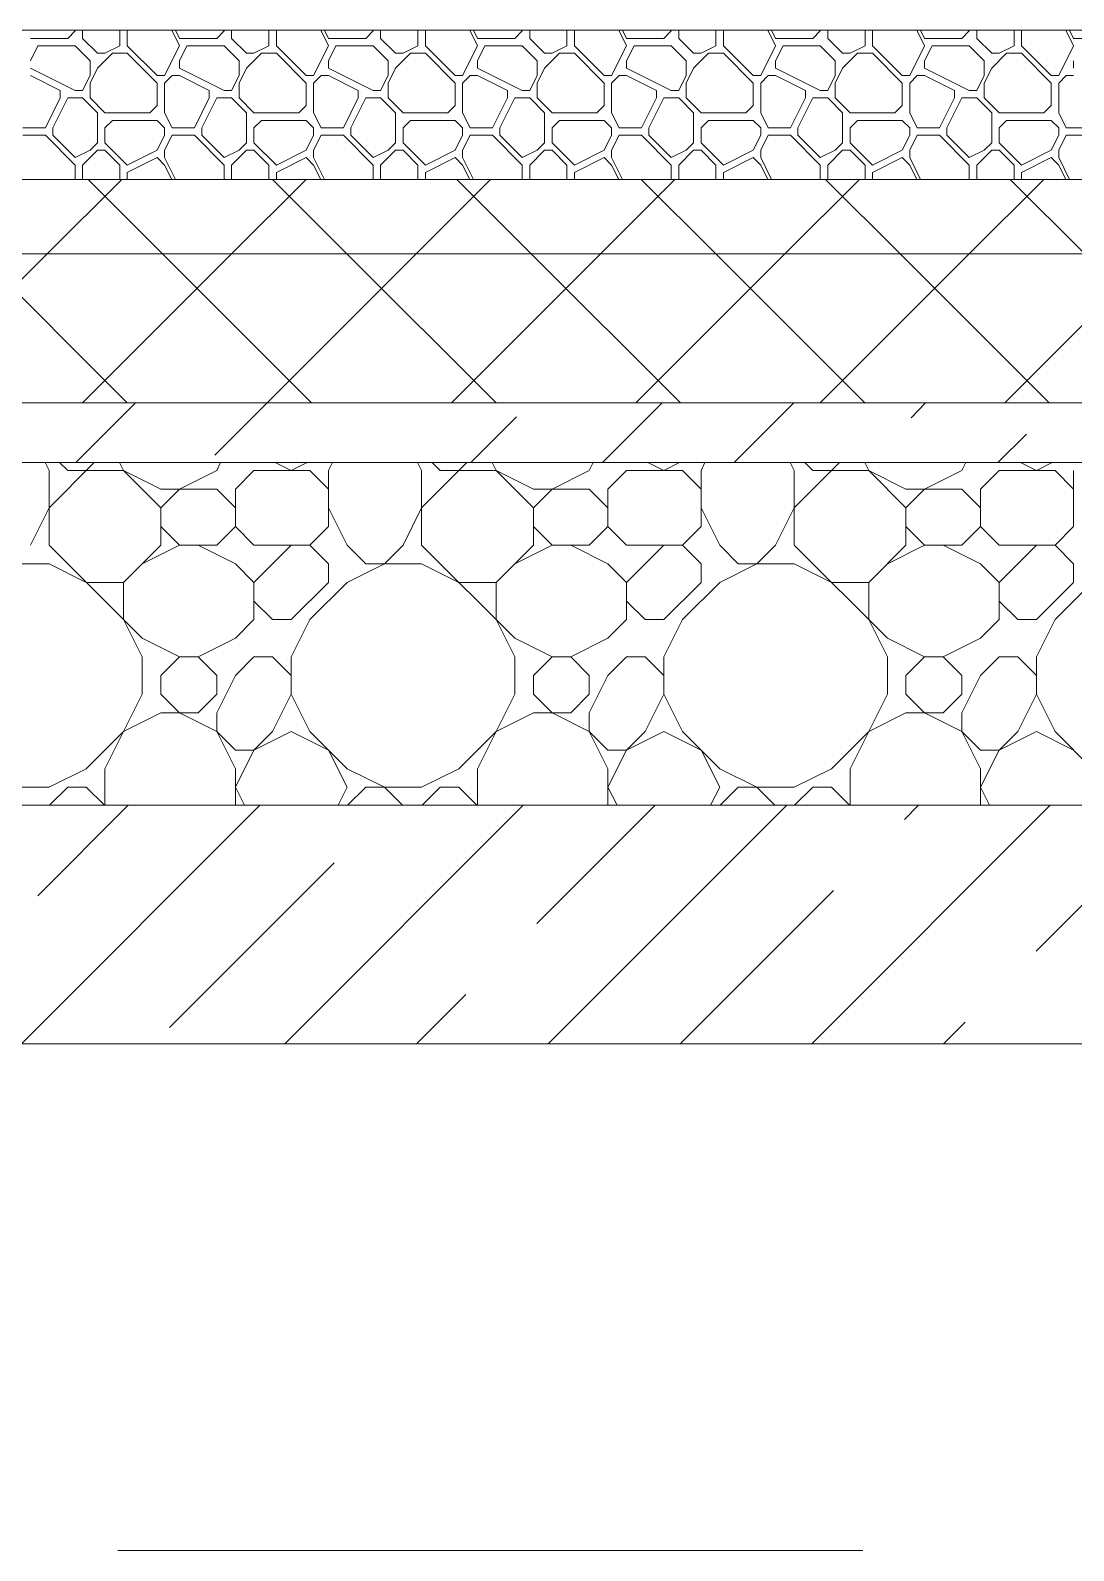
# Model space of a CAD drawing. Header units: millimetres. Extents: x 53645 to 137188, y 78097 to 135533.
# Drawn here: x 97360 to 98060, y 109260 to 110280 of the extents above; entities that cross this region are included whole.
import ezdxf

# ---------------------------------------------------------------- set-up
doc = ezdxf.new("R2010")
doc.units = ezdxf.units.MM
doc.linetypes.add('GOST2.303 4', pattern=[7, 5, -2, 0])
doc.layers.add('hatch', color=7, linetype='Continuous', lineweight=5)
doc.layers.add('Wall2', color=5, linetype='Continuous', lineweight=5)

msp = doc.modelspace()

# ---------------------------------------------------------------- linework, layer by layer
at = {"layer": 'hatch', "color": 251, "ltscale": 100}
for points in [[(97360.2, 110274.6), (97385.2, 110274.6)], [(97385.2, 110274.6), (97390.2, 110279.6)], [(97390.2, 110279.6), (97390.2, 110280)], [(97395.2, 110274.6), (97395.2, 110280)], [(97405.2, 110264.6), (97395.2, 110274.6)], [(97420.2, 110269.6), (97420.2, 110280)], [(97425.2, 110269.6), (97425.2, 110280)], [(97460.2, 110269.6), (97455, 110280)], [(97460.2, 110274.6), (97457.5, 110280)], [(97460.2, 110274.6), (97485.2, 110274.6)], [(97485.2, 110274.6), (97490.2, 110279.6)], [(97490.2, 110279.6), (97490.2, 110280)], [(97495.2, 110274.6), (97495.2, 110280)], [(97505.2, 110264.6), (97495.2, 110274.6)], [(97520.2, 110269.6), (97520.2, 110280)], [(97525.2, 110269.6), (97525.2, 110280)], [(97560.2, 110269.6), (97555, 110280)], [(97560.2, 110274.6), (97557.5, 110280)], [(97560.2, 110274.6), (97585.2, 110274.6)], [(97585.2, 110274.6), (97590.2, 110279.6)], [(97590.2, 110279.6), (97590.2, 110280)], [(97595.2, 110274.6), (97595.2, 110280)], [(97605.2, 110264.6), (97595.2, 110274.6)], [(97620.2, 110269.6), (97620.2, 110280)], [(97625.2, 110269.6), (97625.2, 110280)], [(97660.2, 110269.6), (97655, 110280)], [(97660.2, 110274.6), (97657.5, 110280)], [(97660.2, 110274.6), (97685.2, 110274.6)], [(97685.2, 110274.6), (97690.2, 110279.6)], [(97690.2, 110279.6), (97690.2, 110280)], [(97695.2, 110274.6), (97695.2, 110280)], [(97705.2, 110264.6), (97695.2, 110274.6)], [(97720.2, 110269.6), (97720.2, 110280)], [(97725.2, 110269.6), (97725.2, 110280)], [(97760.2, 110269.6), (97755, 110280)], [(97760.2, 110274.6), (97757.5, 110280)], [(97760.2, 110274.6), (97785.2, 110274.6)], [(97785.2, 110274.6), (97790.2, 110279.6)], [(97790.2, 110279.6), (97790.2, 110280)], [(97795.2, 110274.6), (97795.2, 110280)], [(97805.2, 110264.6), (97795.2, 110274.6)], [(97820.2, 110269.6), (97820.2, 110280)], [(97825.2, 110269.6), (97825.2, 110280)], [(97860.2, 110269.6), (97855, 110280)], [(97860.2, 110274.6), (97857.5, 110280)], [(97860.2, 110274.6), (97885.2, 110274.6)], [(97885.2, 110274.6), (97890.2, 110279.6)], [(97890.2, 110279.6), (97890.2, 110280)], [(97895.2, 110274.6), (97895.2, 110280)], [(97905.2, 110264.6), (97895.2, 110274.6)], [(97920.2, 110269.6), (97920.2, 110280)], [(97925.2, 110269.6), (97925.2, 110280)], [(97960.2, 110269.6), (97955, 110280)], [(97960.2, 110274.6), (97957.5, 110280)], [(97960.2, 110274.6), (97985.2, 110274.6)], [(97985.2, 110274.6), (97990.2, 110279.6)], [(97990.2, 110279.6), (97990.2, 110280)], [(97995.2, 110274.6), (97995.2, 110280)], [(98005.2, 110264.6), (97995.2, 110274.6)], [(98020.2, 110269.6), (98020.2, 110280)], [(98025.2, 110269.6), (98025.2, 110280)], [(98060.2, 110269.6), (98055, 110280)], [(98060.2, 110274.6), (98057.5, 110280)], [(98060.2, 110274.6), (98085.2, 110274.6)], [(97360.2, 110259.6), (97365.2, 110269.6)], [(97365.2, 110269.6), (97390.2, 110269.6)], [(97400.2, 110259.6), (97390.2, 110269.6)], [(97405.2, 110264.6), (97410.2, 110264.6)], [(97405.2, 110254.6), (97415.2, 110264.6)], [(97410.2, 110264.6), (97420.2, 110269.6)], [(97415.2, 110264.6), (97425.2, 110264.6)], [(97445.2, 110249.6), (97425.2, 110269.6)], [(97445.2, 110244.6), (97425.2, 110264.6)], [(97450.2, 110249.6), (97460.2, 110269.6)], [(97460.2, 110259.6), (97465.2, 110269.6)], [(97465.2, 110269.6), (97490.2, 110269.6)], [(97500.2, 110259.6), (97490.2, 110269.6)], [(97505.2, 110264.6), (97510.2, 110264.6)], [(97505.2, 110254.6), (97515.2, 110264.6)], [(97510.2, 110264.6), (97520.2, 110269.6)], [(97515.2, 110264.6), (97525.2, 110264.6)], [(97545.2, 110249.6), (97525.2, 110269.6)], [(97545.2, 110244.6), (97525.2, 110264.6)], [(97550.2, 110249.6), (97560.2, 110269.6)], [(97560.2, 110259.6), (97565.2, 110269.6)], [(97565.2, 110269.6), (97590.2, 110269.6)], [(97600.2, 110259.6), (97590.2, 110269.6)], [(97605.2, 110264.6), (97610.2, 110264.6)], [(97605.2, 110254.6), (97615.2, 110264.6)], [(97610.2, 110264.6), (97620.2, 110269.6)], [(97615.2, 110264.6), (97625.2, 110264.6)], [(97645.2, 110249.6), (97625.2, 110269.6)], [(97645.2, 110244.6), (97625.2, 110264.6)], [(97650.2, 110249.6), (97660.2, 110269.6)], [(97660.2, 110259.6), (97665.2, 110269.6)], [(97665.2, 110269.6), (97690.2, 110269.6)], [(97700.2, 110259.6), (97690.2, 110269.6)], [(97705.2, 110264.6), (97710.2, 110264.6)], [(97705.2, 110254.6), (97715.2, 110264.6)], [(97710.2, 110264.6), (97720.2, 110269.6)], [(97715.2, 110264.6), (97725.2, 110264.6)], [(97745.2, 110249.6), (97725.2, 110269.6)], [(97745.2, 110244.6), (97725.2, 110264.6)], [(97750.2, 110249.6), (97760.2, 110269.6)], [(97760.2, 110259.6), (97765.2, 110269.6)], [(97765.2, 110269.6), (97790.2, 110269.6)], [(97800.2, 110259.6), (97790.2, 110269.6)], [(97805.2, 110264.6), (97810.2, 110264.6)], [(97805.2, 110254.6), (97815.2, 110264.6)], [(97810.2, 110264.6), (97820.2, 110269.6)], [(97815.2, 110264.6), (97825.2, 110264.6)], [(97845.2, 110249.6), (97825.2, 110269.6)], [(97845.2, 110244.6), (97825.2, 110264.6)], [(97850.2, 110249.6), (97860.2, 110269.6)], [(97860.2, 110259.6), (97865.2, 110269.6)], [(97865.2, 110269.6), (97890.2, 110269.6)], [(97900.2, 110259.6), (97890.2, 110269.6)], [(97905.2, 110264.6), (97910.2, 110264.6)], [(97905.2, 110254.6), (97915.2, 110264.6)], [(97910.2, 110264.6), (97920.2, 110269.6)], [(97915.2, 110264.6), (97925.2, 110264.6)], [(97945.2, 110249.6), (97925.2, 110269.6)], [(97945.2, 110244.6), (97925.2, 110264.6)], [(97950.2, 110249.6), (97960.2, 110269.6)], [(97960.2, 110259.6), (97965.2, 110269.6)], [(97965.2, 110269.6), (97990.2, 110269.6)], [(98000.2, 110259.6), (97990.2, 110269.6)], [(98005.2, 110264.6), (98010.2, 110264.6)], [(98005.2, 110254.6), (98015.2, 110264.6)], [(98010.2, 110264.6), (98020.2, 110269.6)], [(98015.2, 110264.6), (98025.2, 110264.6)], [(98045.2, 110249.6), (98025.2, 110269.6)], [(98045.2, 110244.6), (98025.2, 110264.6)], [(98050.2, 110249.6), (98060.2, 110269.6)], [(97390.2, 110239.6), (97360.2, 110254.6)], [(97400.2, 110249.6), (97400.2, 110259.6)], [(97400.2, 110244.6), (97405.2, 110254.6)], [(97460.2, 110254.6), (97460.2, 110259.6)], [(97490.2, 110239.6), (97460.2, 110254.6)], [(97500.2, 110249.6), (97500.2, 110259.6)], [(97500.2, 110244.6), (97505.2, 110254.6)], [(97560.2, 110254.6), (97560.2, 110259.6)], [(97590.2, 110239.6), (97560.2, 110254.6)], [(97600.2, 110249.6), (97600.2, 110259.6)], [(97600.2, 110244.6), (97605.2, 110254.6)], [(97660.2, 110254.6), (97660.2, 110259.6)], [(97690.2, 110239.6), (97660.2, 110254.6)], [(97700.2, 110249.6), (97700.2, 110259.6)], [(97700.2, 110244.6), (97705.2, 110254.6)], [(97760.2, 110254.6), (97760.2, 110259.6)], [(97790.2, 110239.6), (97760.2, 110254.6)], [(97800.2, 110249.6), (97800.2, 110259.6)], [(97800.2, 110244.6), (97805.2, 110254.6)], [(97860.2, 110254.6), (97860.2, 110259.6)], [(97890.2, 110239.6), (97860.2, 110254.6)], [(97900.2, 110249.6), (97900.2, 110259.6)], [(97900.2, 110244.6), (97905.2, 110254.6)], [(97960.2, 110254.6), (97960.2, 110259.6)], [(97990.2, 110239.6), (97960.2, 110254.6)], [(98000.2, 110249.6), (98000.2, 110259.6)], [(98000.2, 110244.6), (98005.2, 110254.6)], [(98060.2, 110254.6), (98060.2, 110259.6)], [(97380.2, 110239.6), (97360.2, 110249.6)], [(97395.2, 110239.6), (97400.2, 110249.6)], [(97395.2, 110239.6), (97400.2, 110249.6)], [(97400.2, 110234.6), (97400.2, 110244.6)], [(97445.2, 110249.6), (97450.2, 110249.6)], [(97445.2, 110229.6), (97445.2, 110244.6)], [(97450.2, 110244.6), (97455.2, 110249.6)], [(97450.2, 110224.6), (97450.2, 110244.6)], [(97455.2, 110249.6), (97460.2, 110249.6)], [(97480.2, 110239.6), (97460.2, 110249.6)], [(97495.2, 110239.6), (97500.2, 110249.6)], [(97495.2, 110239.6), (97500.2, 110249.6)], [(97500.2, 110234.6), (97500.2, 110244.6)], [(97545.2, 110249.6), (97550.2, 110249.6)], [(97545.2, 110229.6), (97545.2, 110244.6)], [(97550.2, 110244.6), (97555.2, 110249.6)], [(97550.2, 110224.6), (97550.2, 110244.6)], [(97555.2, 110249.6), (97560.2, 110249.6)], [(97580.2, 110239.6), (97560.2, 110249.6)], [(97595.2, 110239.6), (97600.2, 110249.6)], [(97595.2, 110239.6), (97600.2, 110249.6)], [(97600.2, 110234.6), (97600.2, 110244.6)], [(97645.2, 110249.6), (97650.2, 110249.6)], [(97645.2, 110229.6), (97645.2, 110244.6)], [(97650.2, 110244.6), (97655.2, 110249.6)], [(97650.2, 110224.6), (97650.2, 110244.6)], [(97655.2, 110249.6), (97660.2, 110249.6)], [(97680.2, 110239.6), (97660.2, 110249.6)], [(97695.2, 110239.6), (97700.2, 110249.6)], [(97695.2, 110239.6), (97700.2, 110249.6)], [(97700.2, 110234.6), (97700.2, 110244.6)], [(97745.2, 110249.6), (97750.2, 110249.6)], [(97745.2, 110229.6), (97745.2, 110244.6)], [(97750.2, 110244.6), (97755.2, 110249.6)], [(97750.2, 110224.6), (97750.2, 110244.6)], [(97755.2, 110249.6), (97760.2, 110249.6)], [(97780.2, 110239.6), (97760.2, 110249.6)], [(97795.2, 110239.6), (97800.2, 110249.6)], [(97795.2, 110239.6), (97800.2, 110249.6)], [(97800.2, 110234.6), (97800.2, 110244.6)], [(97845.2, 110249.6), (97850.2, 110249.6)], [(97845.2, 110229.6), (97845.2, 110244.6)], [(97850.2, 110244.6), (97855.2, 110249.6)], [(97850.2, 110224.6), (97850.2, 110244.6)], [(97855.2, 110249.6), (97860.2, 110249.6)], [(97880.2, 110239.6), (97860.2, 110249.6)], [(97895.2, 110239.6), (97900.2, 110249.6)], [(97895.2, 110239.6), (97900.2, 110249.6)], [(97900.2, 110234.6), (97900.2, 110244.6)], [(97945.2, 110249.6), (97950.2, 110249.6)], [(97945.2, 110229.6), (97945.2, 110244.6)], [(97950.2, 110244.6), (97955.2, 110249.6)], [(97950.2, 110224.6), (97950.2, 110244.6)], [(97955.2, 110249.6), (97960.2, 110249.6)], [(97980.2, 110239.6), (97960.2, 110249.6)], [(97995.2, 110239.6), (98000.2, 110249.6)], [(97995.2, 110239.6), (98000.2, 110249.6)], [(98000.2, 110234.6), (98000.2, 110244.6)], [(98045.2, 110249.6), (98050.2, 110249.6)], [(98045.2, 110229.6), (98045.2, 110244.6)], [(98050.2, 110244.6), (98055.2, 110249.6)], [(98050.2, 110224.6), (98050.2, 110244.6)], [(98055.2, 110249.6), (98060.2, 110249.6)], [(97370.2, 110214.6), (97380.2, 110234.6)], [(97375.2, 110214.6), (97385.2, 110234.6)], [(97380.2, 110234.6), (97380.2, 110239.6)], [(97385.2, 110234.6), (97395.2, 110234.6)], [(97390.2, 110239.6), (97395.2, 110239.6)], [(97405.2, 110224.6), (97395.2, 110234.6)], [(97410.2, 110224.6), (97400.2, 110234.6)], [(97470.2, 110214.6), (97480.2, 110234.6)], [(97475.2, 110214.6), (97485.2, 110234.6)], [(97480.2, 110234.6), (97480.2, 110239.6)], [(97485.2, 110234.6), (97495.2, 110234.6)], [(97490.2, 110239.6), (97495.2, 110239.6)], [(97505.2, 110224.6), (97495.2, 110234.6)], [(97510.2, 110224.6), (97500.2, 110234.6)], [(97570.2, 110214.6), (97580.2, 110234.6)], [(97575.2, 110214.6), (97585.2, 110234.6)], [(97580.2, 110234.6), (97580.2, 110239.6)], [(97585.2, 110234.6), (97595.2, 110234.6)], [(97590.2, 110239.6), (97595.2, 110239.6)], [(97605.2, 110224.6), (97595.2, 110234.6)], [(97610.2, 110224.6), (97600.2, 110234.6)], [(97670.2, 110214.6), (97680.2, 110234.6)], [(97675.2, 110214.6), (97685.2, 110234.6)], [(97680.2, 110234.6), (97680.2, 110239.6)], [(97685.2, 110234.6), (97695.2, 110234.6)], [(97690.2, 110239.6), (97695.2, 110239.6)], [(97705.2, 110224.6), (97695.2, 110234.6)], [(97710.2, 110224.6), (97700.2, 110234.6)], [(97770.2, 110214.6), (97780.2, 110234.6)], [(97775.2, 110214.6), (97785.2, 110234.6)], [(97780.2, 110234.6), (97780.2, 110239.6)], [(97785.2, 110234.6), (97795.2, 110234.6)], [(97790.2, 110239.6), (97795.2, 110239.6)], [(97805.2, 110224.6), (97795.2, 110234.6)], [(97810.2, 110224.6), (97800.2, 110234.6)], [(97870.2, 110214.6), (97880.2, 110234.6)], [(97875.2, 110214.6), (97885.2, 110234.6)], [(97880.2, 110234.6), (97880.2, 110239.6)], [(97885.2, 110234.6), (97895.2, 110234.6)], [(97890.2, 110239.6), (97895.2, 110239.6)], [(97905.2, 110224.6), (97895.2, 110234.6)], [(97910.2, 110224.6), (97900.2, 110234.6)], [(97970.2, 110214.6), (97980.2, 110234.6)], [(97975.2, 110214.6), (97985.2, 110234.6)], [(97980.2, 110234.6), (97980.2, 110239.6)], [(97985.2, 110234.6), (97995.2, 110234.6)], [(97990.2, 110239.6), (97995.2, 110239.6)], [(98005.2, 110224.6), (97995.2, 110234.6)], [(98010.2, 110224.6), (98000.2, 110234.6)], [(97405.2, 110204.6), (97405.2, 110224.6)], [(97410.2, 110224.6), (97440.2, 110224.6)], [(97440.2, 110224.6), (97445.2, 110229.6)], [(97455.2, 110214.6), (97450.2, 110224.6)], [(97505.2, 110204.6), (97505.2, 110224.6)], [(97510.2, 110224.6), (97540.2, 110224.6)], [(97540.2, 110224.6), (97545.2, 110229.6)], [(97555.2, 110214.6), (97550.2, 110224.6)], [(97605.2, 110204.6), (97605.2, 110224.6)], [(97610.2, 110224.6), (97640.2, 110224.6)], [(97640.2, 110224.6), (97645.2, 110229.6)], [(97655.2, 110214.6), (97650.2, 110224.6)], [(97705.2, 110204.6), (97705.2, 110224.6)], [(97710.2, 110224.6), (97740.2, 110224.6)], [(97740.2, 110224.6), (97745.2, 110229.6)], [(97755.2, 110214.6), (97750.2, 110224.6)], [(97805.2, 110204.6), (97805.2, 110224.6)], [(97810.2, 110224.6), (97840.2, 110224.6)], [(97840.2, 110224.6), (97845.2, 110229.6)], [(97855.2, 110214.6), (97850.2, 110224.6)], [(97905.2, 110204.6), (97905.2, 110224.6)], [(97910.2, 110224.6), (97940.2, 110224.6)], [(97940.2, 110224.6), (97945.2, 110229.6)], [(97955.2, 110214.6), (97950.2, 110224.6)], [(98005.2, 110204.6), (98005.2, 110224.6)], [(98010.2, 110224.6), (98040.2, 110224.6)], [(98040.2, 110224.6), (98045.2, 110229.6)], [(98055.2, 110214.6), (98050.2, 110224.6)], [(97355.2, 110214.6), (97370.2, 110214.6)], [(97375.2, 110209.6), (97375.2, 110214.6)], [(97410.2, 110214.6), (97415.2, 110219.6)], [(97410.2, 110204.6), (97410.2, 110214.6)], [(97415.2, 110219.6), (97445.2, 110219.6)], [(97450.2, 110214.6), (97445.2, 110219.6)], [(97450.2, 110209.6), (97450.2, 110214.6)], [(97455.2, 110214.6), (97470.2, 110214.6)], [(97475.2, 110209.6), (97475.2, 110214.6)], [(97510.2, 110214.6), (97515.2, 110219.6)], [(97510.2, 110204.6), (97510.2, 110214.6)], [(97515.2, 110219.6), (97545.2, 110219.6)], [(97550.2, 110214.6), (97545.2, 110219.6)], [(97550.2, 110209.6), (97550.2, 110214.6)], [(97555.2, 110214.6), (97570.2, 110214.6)], [(97575.2, 110209.6), (97575.2, 110214.6)], [(97610.2, 110214.6), (97615.2, 110219.6)], [(97610.2, 110204.6), (97610.2, 110214.6)], [(97615.2, 110219.6), (97645.2, 110219.6)], [(97650.2, 110214.6), (97645.2, 110219.6)], [(97650.2, 110209.6), (97650.2, 110214.6)], [(97655.2, 110214.6), (97670.2, 110214.6)], [(97675.2, 110209.6), (97675.2, 110214.6)], [(97710.2, 110214.6), (97715.2, 110219.6)], [(97710.2, 110204.6), (97710.2, 110214.6)], [(97715.2, 110219.6), (97745.2, 110219.6)], [(97750.2, 110214.6), (97745.2, 110219.6)], [(97750.2, 110209.6), (97750.2, 110214.6)], [(97755.2, 110214.6), (97770.2, 110214.6)], [(97775.2, 110209.6), (97775.2, 110214.6)], [(97810.2, 110214.6), (97815.2, 110219.6)], [(97810.2, 110204.6), (97810.2, 110214.6)], [(97815.2, 110219.6), (97845.2, 110219.6)], [(97850.2, 110214.6), (97845.2, 110219.6)], [(97850.2, 110209.6), (97850.2, 110214.6)], [(97855.2, 110214.6), (97870.2, 110214.6)], [(97875.2, 110209.6), (97875.2, 110214.6)], [(97910.2, 110214.6), (97915.2, 110219.6)], [(97910.2, 110204.6), (97910.2, 110214.6)], [(97915.2, 110219.6), (97945.2, 110219.6)], [(97950.2, 110214.6), (97945.2, 110219.6)], [(97950.2, 110209.6), (97950.2, 110214.6)], [(97955.2, 110214.6), (97970.2, 110214.6)], [(97975.2, 110209.6), (97975.2, 110214.6)], [(98010.2, 110214.6), (98015.2, 110219.6)], [(98010.2, 110204.6), (98010.2, 110214.6)], [(98015.2, 110219.6), (98045.2, 110219.6)], [(98050.2, 110214.6), (98045.2, 110219.6)], [(98050.2, 110209.6), (98050.2, 110214.6)], [(98055.2, 110214.6), (98070.2, 110214.6)], [(97355.2, 110209.6), (97370.2, 110209.6)], [(97390.2, 110189.6), (97370.2, 110209.6)], [(97390.2, 110194.6), (97375.2, 110209.6)], [(97400.2, 110199.6), (97405.2, 110204.6)], [(97425.2, 110189.6), (97410.2, 110204.6)], [(97445.2, 110199.6), (97450.2, 110209.6)], [(97450.2, 110199.6), (97455.2, 110209.6)], [(97455.2, 110209.6), (97470.2, 110209.6)], [(97490.2, 110189.6), (97470.2, 110209.6)], [(97490.2, 110194.6), (97475.2, 110209.6)], [(97500.2, 110199.6), (97505.2, 110204.6)], [(97525.2, 110189.6), (97510.2, 110204.6)], [(97545.2, 110199.6), (97550.2, 110209.6)], [(97550.2, 110199.6), (97555.2, 110209.6)], [(97555.2, 110209.6), (97570.2, 110209.6)], [(97590.2, 110189.6), (97570.2, 110209.6)], [(97590.2, 110194.6), (97575.2, 110209.6)], [(97600.2, 110199.6), (97605.2, 110204.6)], [(97625.2, 110189.6), (97610.2, 110204.6)], [(97645.2, 110199.6), (97650.2, 110209.6)], [(97650.2, 110199.6), (97655.2, 110209.6)], [(97655.2, 110209.6), (97670.2, 110209.6)], [(97690.2, 110189.6), (97670.2, 110209.6)], [(97690.2, 110194.6), (97675.2, 110209.6)], [(97700.2, 110199.6), (97705.2, 110204.6)], [(97725.2, 110189.6), (97710.2, 110204.6)], [(97745.2, 110199.6), (97750.2, 110209.6)], [(97750.2, 110199.6), (97755.2, 110209.6)], [(97755.2, 110209.6), (97770.2, 110209.6)], [(97790.2, 110189.6), (97770.2, 110209.6)], [(97790.2, 110194.6), (97775.2, 110209.6)], [(97800.2, 110199.6), (97805.2, 110204.6)], [(97825.2, 110189.6), (97810.2, 110204.6)], [(97845.2, 110199.6), (97850.2, 110209.6)], [(97850.2, 110199.6), (97855.2, 110209.6)], [(97855.2, 110209.6), (97870.2, 110209.6)], [(97890.2, 110189.6), (97870.2, 110209.6)], [(97890.2, 110194.6), (97875.2, 110209.6)], [(97900.2, 110199.6), (97905.2, 110204.6)], [(97925.2, 110189.6), (97910.2, 110204.6)], [(97945.2, 110199.6), (97950.2, 110209.6)], [(97950.2, 110199.6), (97955.2, 110209.6)], [(97955.2, 110209.6), (97970.2, 110209.6)], [(97990.2, 110189.6), (97970.2, 110209.6)], [(97990.2, 110194.6), (97975.2, 110209.6)], [(98000.2, 110199.6), (98005.2, 110204.6)], [(98025.2, 110189.6), (98010.2, 110204.6)], [(98045.2, 110199.6), (98050.2, 110209.6)], [(98050.2, 110199.6), (98055.2, 110209.6)], [(98055.2, 110209.6), (98070.2, 110209.6)], [(97390.2, 110194.6), (97400.2, 110199.6)], [(97395.2, 110189.6), (97405.2, 110199.6)], [(97405.2, 110199.6), (97410.2, 110199.6)], [(97420.2, 110189.6), (97410.2, 110199.6)], [(97425.2, 110189.6), (97445.2, 110199.6)], [(97425.2, 110184.6), (97445.2, 110194.6)], [(97450.2, 110189.6), (97445.2, 110194.6)], [(97450.2, 110194.6), (97450.2, 110199.6)], [(97457.5, 110180), (97450.2, 110194.6)], [(97490.2, 110194.6), (97500.2, 110199.6)], [(97495.2, 110189.6), (97505.2, 110199.6)], [(97505.2, 110199.6), (97510.2, 110199.6)], [(97520.2, 110189.6), (97510.2, 110199.6)], [(97525.2, 110189.6), (97545.2, 110199.6)], [(97525.2, 110184.6), (97545.2, 110194.6)], [(97550.2, 110189.6), (97545.2, 110194.6)], [(97550.2, 110194.6), (97550.2, 110199.6)], [(97557.5, 110180), (97550.2, 110194.6)], [(97590.2, 110194.6), (97600.2, 110199.6)], [(97595.2, 110189.6), (97605.2, 110199.6)], [(97605.2, 110199.6), (97610.2, 110199.6)], [(97620.2, 110189.6), (97610.2, 110199.6)], [(97625.2, 110189.6), (97645.2, 110199.6)], [(97625.2, 110184.6), (97645.2, 110194.6)], [(97650.2, 110189.6), (97645.2, 110194.6)], [(97650.2, 110194.6), (97650.2, 110199.6)], [(97657.5, 110180), (97650.2, 110194.6)], [(97690.2, 110194.6), (97700.2, 110199.6)], [(97695.2, 110189.6), (97705.2, 110199.6)], [(97705.2, 110199.6), (97710.2, 110199.6)], [(97720.2, 110189.6), (97710.2, 110199.6)], [(97725.2, 110189.6), (97745.2, 110199.6)], [(97725.2, 110184.6), (97745.2, 110194.6)], [(97750.2, 110189.6), (97745.2, 110194.6)], [(97750.2, 110194.6), (97750.2, 110199.6)], [(97757.5, 110180), (97750.2, 110194.6)], [(97790.2, 110194.6), (97800.2, 110199.6)], [(97795.2, 110189.6), (97805.2, 110199.6)], [(97805.2, 110199.6), (97810.2, 110199.6)], [(97820.2, 110189.6), (97810.2, 110199.6)], [(97825.2, 110189.6), (97845.2, 110199.6)], [(97825.2, 110184.6), (97845.2, 110194.6)], [(97850.2, 110189.6), (97845.2, 110194.6)], [(97850.2, 110194.6), (97850.2, 110199.6)], [(97857.5, 110180), (97850.2, 110194.6)], [(97890.2, 110194.6), (97900.2, 110199.6)], [(97895.2, 110189.6), (97905.2, 110199.6)], [(97905.2, 110199.6), (97910.2, 110199.6)], [(97920.2, 110189.6), (97910.2, 110199.6)], [(97925.2, 110189.6), (97945.2, 110199.6)], [(97925.2, 110184.6), (97945.2, 110194.6)], [(97950.2, 110189.6), (97945.2, 110194.6)], [(97950.2, 110194.6), (97950.2, 110199.6)], [(97957.5, 110180), (97950.2, 110194.6)], [(97990.2, 110194.6), (98000.2, 110199.6)], [(97995.2, 110189.6), (98005.2, 110199.6)], [(98005.2, 110199.6), (98010.2, 110199.6)], [(98020.2, 110189.6), (98010.2, 110199.6)], [(98025.2, 110189.6), (98045.2, 110199.6)], [(98025.2, 110184.6), (98045.2, 110194.6)], [(98050.2, 110189.6), (98045.2, 110194.6)], [(98050.2, 110194.6), (98050.2, 110199.6)], [(98057.5, 110180), (98050.2, 110194.6)], [(97390.2, 110180), (97390.2, 110189.6)], [(97395.2, 110180), (97395.2, 110189.6)], [(97420.2, 110180), (97420.2, 110189.6)], [(97425.2, 110180), (97425.2, 110184.6)], [(97455, 110180), (97450.2, 110189.6)], [(97490.2, 110180), (97490.2, 110189.6)], [(97495.2, 110180), (97495.2, 110189.6)], [(97520.2, 110180), (97520.2, 110189.6)], [(97525.2, 110180), (97525.2, 110184.6)], [(97555, 110180), (97550.2, 110189.6)], [(97590.2, 110180), (97590.2, 110189.6)], [(97595.2, 110180), (97595.2, 110189.6)], [(97620.2, 110180), (97620.2, 110189.6)], [(97625.2, 110180), (97625.2, 110184.6)], [(97655, 110180), (97650.2, 110189.6)], [(97690.2, 110180), (97690.2, 110189.6)], [(97695.2, 110180), (97695.2, 110189.6)], [(97720.2, 110180), (97720.2, 110189.6)], [(97725.2, 110180), (97725.2, 110184.6)], [(97755, 110180), (97750.2, 110189.6)], [(97790.2, 110180), (97790.2, 110189.6)], [(97795.2, 110180), (97795.2, 110189.6)], [(97820.2, 110180), (97820.2, 110189.6)], [(97825.2, 110180), (97825.2, 110184.6)], [(97855, 110180), (97850.2, 110189.6)], [(97890.2, 110180), (97890.2, 110189.6)], [(97895.2, 110180), (97895.2, 110189.6)], [(97920.2, 110180), (97920.2, 110189.6)], [(97925.2, 110180), (97925.2, 110184.6)], [(97955, 110180), (97950.2, 110189.6)], [(97990.2, 110180), (97990.2, 110189.6)], [(97995.2, 110180), (97995.2, 110189.6)], [(98020.2, 110180), (98020.2, 110189.6)], [(98025.2, 110180), (98025.2, 110184.6)], [(98055, 110180), (98050.2, 110189.6)], [(100108.8, 110180), (91278.8, 110180)], [(91278.8, 110180), (100108.8, 110180)], [(100108.8, 110130), (91278.8, 110130)], [(91278.8, 110130), (100108.8, 110130)], [(100108.8, 110030), (91278.8, 110030)], [(91278.8, 110030), (100108.8, 110030)], [(100108.8, 109990), (91278.8, 109990)], [(91278.8, 109990), (100108.8, 109990)], [(91368.8, 109760), (100018.8, 109760)], [(100108.8, 109760), (96418.8, 109760)]]:
    msp.add_lwpolyline(points, dxfattribs=at)
at = {"layer": 'hatch', "color": 251, "lineweight": 5, "ltscale": 100}
for points in [[(97371.5, 110130), (97421.5, 110180)], [(97448.9, 110130), (97398.9, 110180)], [(97495.2, 110130), (97545.2, 110180)], [(97572.6, 110130), (97522.6, 110180)], [(97619, 110130), (97669, 110180)], [(97696.3, 110130), (97646.3, 110180)], [(97742.7, 110130), (97792.7, 110180)], [(97820.1, 110130), (97770.1, 110180)], [(97866.5, 110130), (97916.5, 110180)], [(97943.8, 110130), (97893.8, 110180)], [(97990.2, 110130), (98040.2, 110180)], [(98067.6, 110130), (98017.6, 110180)]]:
    msp.add_lwpolyline(points, dxfattribs=at)
at = {"layer": 'hatch', "color": 251, "lineweight": 9, "ltscale": 100}
for points in [[(97271.5, 110030), (97371.5, 110130)], [(97425.1, 110030), (97325.1, 110130)], [(97395.2, 110030), (97495.2, 110130)], [(97548.9, 110030), (97448.9, 110130)], [(97519, 110030), (97619, 110130)], [(97672.6, 110030), (97572.6, 110130)], [(97642.7, 110030), (97742.7, 110130)], [(97796.3, 110030), (97696.3, 110130)], [(97766.5, 110030), (97866.5, 110130)], [(97920.1, 110030), (97820.1, 110130)], [(97890.2, 110030), (97990.2, 110130)], [(98043.8, 110030), (97943.8, 110130)], [(98014, 110030), (98114, 110130)], [(97390.6, 109990), (97430.6, 110030)], [(97484, 109995), (97519, 110030)], [(97744.1, 109990), (97784.1, 110030)], [(97832.5, 109990), (97872.5, 110030)], [(97951.1, 110020.1), (97960.9, 110030)], [(97655.8, 109990), (97686.4, 110020.6)], [(98009.3, 109990), (98028.5, 110009.1)], [(97372.7, 109984.6), (97370, 109990)], [(97372.7, 109959.6), (97403, 109990)], [(97385.2, 109984.6), (97379.8, 109990)], [(97422.7, 109984.6), (97420, 109990)], [(97485.2, 109984.6), (97487.8, 109990)], [(97535.2, 109984.6), (97524.5, 109990)], [(97535.2, 109984.6), (97545.8, 109990)], [(97560.2, 109984.6), (97562.8, 109990)], [(97622.7, 109984.6), (97620, 109990)], [(97622.7, 109959.6), (97653, 109990)], [(97635.2, 109984.6), (97629.8, 109990)], [(97672.7, 109984.6), (97670, 109990)], [(97735.2, 109984.6), (97737.8, 109990)], [(97785.2, 109984.6), (97774.5, 109990)], [(97785.2, 109984.6), (97795.8, 109990)], [(97810.2, 109984.6), (97812.8, 109990)], [(97872.7, 109984.6), (97870, 109990)], [(97872.7, 109959.6), (97903, 109990)], [(97885.2, 109984.6), (97879.8, 109990)], [(97922.7, 109984.6), (97920, 109990)], [(97985.2, 109984.6), (97987.8, 109990)], [(98035.2, 109984.6), (98024.5, 109990)], [(98035.2, 109984.6), (98045.8, 109990)], [(97372.7, 109934.6), (97372.7, 109984.6)], [(97385.2, 109984.6), (97422.7, 109984.6)], [(97447.7, 109959.6), (97422.7, 109984.6)], [(97447.7, 109972.1), (97422.7, 109984.6)], [(97460.2, 109972.1), (97485.2, 109984.6)], [(97497.7, 109972.1), (97510.2, 109984.6)], [(97510.2, 109984.6), (97547.7, 109984.6)], [(97560.2, 109972.1), (97547.7, 109984.6)], [(97560.2, 109947.1), (97560.2, 109984.6)], [(97622.7, 109934.6), (97622.7, 109984.6)], [(97635.2, 109984.6), (97672.7, 109984.6)], [(97697.7, 109959.6), (97672.7, 109984.6)], [(97697.7, 109972.1), (97672.7, 109984.6)], [(97710.2, 109972.1), (97735.2, 109984.6)], [(97747.7, 109972.1), (97760.2, 109984.6)], [(97760.2, 109984.6), (97797.7, 109984.6)], [(97810.2, 109972.1), (97797.7, 109984.6)], [(97810.2, 109947.1), (97810.2, 109984.6)], [(97872.7, 109934.6), (97872.7, 109984.6)], [(97885.2, 109984.6), (97922.7, 109984.6)], [(97947.7, 109959.6), (97922.7, 109984.6)], [(97947.7, 109972.1), (97922.7, 109984.6)], [(97960.2, 109972.1), (97985.2, 109984.6)], [(97997.7, 109972.1), (98010.2, 109984.6)], [(98010.2, 109984.6), (98047.7, 109984.6)], [(98060.2, 109972.1), (98047.7, 109984.6)], [(98060.2, 109947.1), (98060.2, 109984.6)], [(97447.7, 109972.1), (97485.2, 109972.1)], [(97447.7, 109959.6), (97460.2, 109972.1)], [(97497.7, 109959.6), (97485.2, 109972.1)], [(97497.7, 109947.1), (97497.7, 109972.1)], [(97697.7, 109972.1), (97735.2, 109972.1)], [(97697.7, 109959.6), (97710.2, 109972.1)], [(97747.7, 109959.6), (97735.2, 109972.1)], [(97747.7, 109947.1), (97747.7, 109972.1)], [(97947.7, 109972.1), (97985.2, 109972.1)], [(97947.7, 109959.6), (97960.2, 109972.1)], [(97997.7, 109959.6), (97985.2, 109972.1)], [(97997.7, 109947.1), (97997.7, 109972.1)], [(97360.2, 109934.6), (97372.7, 109959.6)], [(97447.7, 109934.6), (97447.7, 109959.6)], [(97572.7, 109934.6), (97560.2, 109959.6)], [(97610.2, 109934.6), (97622.7, 109959.6)], [(97697.7, 109934.6), (97697.7, 109959.6)], [(97822.7, 109934.6), (97810.2, 109959.6)], [(97860.2, 109934.6), (97872.7, 109959.6)], [(97947.7, 109934.6), (97947.7, 109959.6)], [(97460.2, 109934.6), (97447.7, 109947.1)], [(97485.2, 109934.6), (97497.7, 109947.1)], [(97510.2, 109934.6), (97497.7, 109947.1)], [(97547.7, 109934.6), (97560.2, 109947.1)], [(97710.2, 109934.6), (97697.7, 109947.1)], [(97735.2, 109934.6), (97747.7, 109947.1)], [(97760.2, 109934.6), (97747.7, 109947.1)], [(97797.7, 109934.6), (97810.2, 109947.1)], [(97960.2, 109934.6), (97947.7, 109947.1)], [(97985.2, 109934.6), (97997.7, 109947.1)], [(98010.2, 109934.6), (97997.7, 109947.1)], [(98047.7, 109934.6), (98060.2, 109947.1)], [(97435.2, 109872.1), (97372.7, 109934.6)], [(97422.7, 109909.6), (97447.7, 109934.6)], [(97435.2, 109922.1), (97460.2, 109934.6)], [(97460.2, 109934.6), (97485.2, 109934.6)], [(97497.7, 109922.1), (97472.7, 109934.6)], [(97510.2, 109934.6), (97547.7, 109934.6)], [(97510.2, 109909.6), (97535.2, 109934.6)], [(97560.2, 109922.1), (97547.7, 109934.6)], [(97585.2, 109922.1), (97572.7, 109934.6)], [(97597.7, 109922.1), (97610.2, 109934.6)], [(97685.2, 109872.1), (97622.7, 109934.6)], [(97672.7, 109909.6), (97697.7, 109934.6)], [(97685.2, 109922.1), (97710.2, 109934.6)], [(97710.2, 109934.6), (97735.2, 109934.6)], [(97747.7, 109922.1), (97722.7, 109934.6)], [(97760.2, 109934.6), (97797.7, 109934.6)], [(97760.2, 109909.6), (97785.2, 109934.6)], [(97810.2, 109922.1), (97797.7, 109934.6)], [(97835.2, 109922.1), (97822.7, 109934.6)], [(97847.7, 109922.1), (97860.2, 109934.6)], [(97935.2, 109872.1), (97872.7, 109934.6)], [(97922.7, 109909.6), (97947.7, 109934.6)], [(97935.2, 109922.1), (97960.2, 109934.6)], [(97960.2, 109934.6), (97985.2, 109934.6)], [(97997.7, 109922.1), (97972.7, 109934.6)], [(98010.2, 109934.6), (98047.7, 109934.6)], [(98010.2, 109909.6), (98035.2, 109934.6)], [(98060.2, 109922.1), (98047.7, 109934.6)], [(97335.2, 109922.1), (97372.7, 109922.1)], [(97397.7, 109909.6), (97372.7, 109922.1)], [(97510.2, 109909.6), (97497.7, 109922.1)], [(97560.2, 109909.6), (97560.2, 109922.1)], [(97572.7, 109909.6), (97597.7, 109922.1)], [(97585.2, 109922.1), (97622.7, 109922.1)], [(97647.7, 109909.6), (97622.7, 109922.1)], [(97760.2, 109909.6), (97747.7, 109922.1)], [(97810.2, 109909.6), (97810.2, 109922.1)], [(97822.7, 109909.6), (97847.7, 109922.1)], [(97835.2, 109922.1), (97872.7, 109922.1)], [(97897.7, 109909.6), (97872.7, 109922.1)], [(98010.2, 109909.6), (97997.7, 109922.1)], [(98060.2, 109909.6), (98060.2, 109922.1)], [(97397.7, 109909.6), (97422.7, 109909.6)], [(97422.7, 109884.6), (97422.7, 109909.6)], [(97510.2, 109884.6), (97510.2, 109909.6)], [(97535.2, 109884.6), (97560.2, 109909.6)], [(97547.7, 109884.6), (97572.7, 109909.6)], [(97647.7, 109909.6), (97672.7, 109909.6)], [(97672.7, 109884.6), (97672.7, 109909.6)], [(97760.2, 109884.6), (97760.2, 109909.6)], [(97785.2, 109884.6), (97810.2, 109909.6)], [(97797.7, 109884.6), (97822.7, 109909.6)], [(97897.7, 109909.6), (97922.7, 109909.6)], [(97922.7, 109884.6), (97922.7, 109909.6)], [(98010.2, 109884.6), (98010.2, 109909.6)], [(98035.2, 109884.6), (98060.2, 109909.6)], [(98047.7, 109884.6), (98072.7, 109909.6)], [(97522.7, 109884.6), (97510.2, 109897.1)], [(97772.7, 109884.6), (97760.2, 109897.1)], [(98022.7, 109884.6), (98010.2, 109897.1)], [(97435.2, 109859.6), (97422.7, 109884.6)], [(97497.7, 109872.1), (97510.2, 109884.6)], [(97522.7, 109884.6), (97535.2, 109884.6)], [(97547.7, 109884.6), (97535.2, 109859.6)], [(97685.2, 109859.6), (97672.7, 109884.6)], [(97747.7, 109872.1), (97760.2, 109884.6)], [(97772.7, 109884.6), (97785.2, 109884.6)], [(97797.7, 109884.6), (97785.2, 109859.6)], [(97935.2, 109859.6), (97922.7, 109884.6)], [(97997.7, 109872.1), (98010.2, 109884.6)], [(98022.7, 109884.6), (98035.2, 109884.6)], [(98047.7, 109884.6), (98035.2, 109859.6)], [(97460.2, 109859.6), (97435.2, 109872.1)], [(97472.7, 109859.6), (97497.7, 109872.1)], [(97710.2, 109859.6), (97685.2, 109872.1)], [(97722.7, 109859.6), (97747.7, 109872.1)], [(97960.2, 109859.6), (97935.2, 109872.1)], [(97972.7, 109859.6), (97997.7, 109872.1)], [(97435.2, 109834.6), (97435.2, 109859.6)], [(97447.7, 109847.1), (97460.2, 109859.6)], [(97460.2, 109859.6), (97472.7, 109859.6)], [(97485.2, 109847.1), (97472.7, 109859.6)], [(97497.7, 109847.1), (97510.2, 109859.6)], [(97510.2, 109859.6), (97522.7, 109859.6)], [(97535.2, 109847.1), (97522.7, 109859.6)], [(97535.2, 109834.6), (97535.2, 109859.6)], [(97685.2, 109834.6), (97685.2, 109859.6)], [(97697.7, 109847.1), (97710.2, 109859.6)], [(97710.2, 109859.6), (97722.7, 109859.6)], [(97735.2, 109847.1), (97722.7, 109859.6)], [(97747.7, 109847.1), (97760.2, 109859.6)], [(97760.2, 109859.6), (97772.7, 109859.6)], [(97785.2, 109847.1), (97772.7, 109859.6)], [(97785.2, 109834.6), (97785.2, 109859.6)], [(97935.2, 109834.6), (97935.2, 109859.6)], [(97947.7, 109847.1), (97960.2, 109859.6)], [(97960.2, 109859.6), (97972.7, 109859.6)], [(97985.2, 109847.1), (97972.7, 109859.6)], [(97997.7, 109847.1), (98010.2, 109859.6)], [(98010.2, 109859.6), (98022.7, 109859.6)], [(98035.2, 109847.1), (98022.7, 109859.6)], [(98035.2, 109834.6), (98035.2, 109859.6)], [(97447.7, 109834.6), (97447.7, 109847.1)], [(97485.2, 109834.6), (97485.2, 109847.1)], [(97485.2, 109822.1), (97497.7, 109847.1)], [(97697.7, 109834.6), (97697.7, 109847.1)], [(97735.2, 109834.6), (97735.2, 109847.1)], [(97735.2, 109822.1), (97747.7, 109847.1)], [(97947.7, 109834.6), (97947.7, 109847.1)], [(97985.2, 109834.6), (97985.2, 109847.1)], [(97985.2, 109822.1), (97997.7, 109847.1)], [(97410.2, 109784.6), (97435.2, 109834.6)], [(97460.2, 109822.1), (97447.7, 109834.6)], [(97472.7, 109822.1), (97485.2, 109834.6)], [(97522.7, 109809.6), (97535.2, 109834.6)], [(97547.7, 109809.6), (97535.2, 109834.6)], [(97660.2, 109784.6), (97685.2, 109834.6)], [(97710.2, 109822.1), (97697.7, 109834.6)], [(97722.7, 109822.1), (97735.2, 109834.6)], [(97772.7, 109809.6), (97785.2, 109834.6)], [(97797.7, 109809.6), (97785.2, 109834.6)], [(97910.2, 109784.6), (97935.2, 109834.6)], [(97960.2, 109822.1), (97947.7, 109834.6)], [(97972.7, 109822.1), (97985.2, 109834.6)], [(98022.7, 109809.6), (98035.2, 109834.6)], [(98047.7, 109809.6), (98035.2, 109834.6)], [(97422.7, 109809.6), (97447.7, 109822.1)], [(97447.7, 109822.1), (97472.7, 109822.1)], [(97485.2, 109809.6), (97460.2, 109822.1)], [(97485.2, 109809.6), (97485.2, 109822.1)], [(97672.7, 109809.6), (97697.7, 109822.1)], [(97697.7, 109822.1), (97722.7, 109822.1)], [(97735.2, 109809.6), (97710.2, 109822.1)], [(97735.2, 109809.6), (97735.2, 109822.1)], [(97922.7, 109809.6), (97947.7, 109822.1)], [(97947.7, 109822.1), (97972.7, 109822.1)], [(97985.2, 109809.6), (97960.2, 109822.1)], [(97985.2, 109809.6), (97985.2, 109822.1)], [(97397.7, 109784.6), (97422.7, 109809.6)], [(97497.7, 109797.1), (97485.2, 109809.6)], [(97497.7, 109784.6), (97485.2, 109809.6)], [(97510.2, 109797.1), (97522.7, 109809.6)], [(97510.2, 109797.1), (97535.2, 109809.6)], [(97560.2, 109797.1), (97535.2, 109809.6)], [(97560.2, 109797.1), (97535.2, 109809.6)], [(97572.7, 109784.6), (97547.7, 109809.6)], [(97647.7, 109784.6), (97672.7, 109809.6)], [(97747.7, 109797.1), (97735.2, 109809.6)], [(97747.7, 109784.6), (97735.2, 109809.6)], [(97760.2, 109797.1), (97772.7, 109809.6)], [(97760.2, 109797.1), (97785.2, 109809.6)], [(97810.2, 109797.1), (97785.2, 109809.6)], [(97810.2, 109797.1), (97785.2, 109809.6)], [(97822.7, 109784.6), (97797.7, 109809.6)], [(97897.7, 109784.6), (97922.7, 109809.6)], [(97997.7, 109797.1), (97985.2, 109809.6)], [(97997.7, 109784.6), (97985.2, 109809.6)], [(98010.2, 109797.1), (98022.7, 109809.6)], [(98010.2, 109797.1), (98035.2, 109809.6)], [(98060.2, 109797.1), (98035.2, 109809.6)], [(98060.2, 109797.1), (98035.2, 109809.6)], [(98072.7, 109784.6), (98047.7, 109809.6)], [(97497.7, 109797.1), (97510.2, 109797.1)], [(97497.7, 109772.1), (97510.2, 109797.1)], [(97572.7, 109772.1), (97560.2, 109797.1)], [(97747.7, 109797.1), (97760.2, 109797.1)], [(97747.7, 109772.1), (97760.2, 109797.1)], [(97822.7, 109772.1), (97810.2, 109797.1)], [(97997.7, 109797.1), (98010.2, 109797.1)], [(97997.7, 109772.1), (98010.2, 109797.1)], [(97372.7, 109772.1), (97397.7, 109784.6)], [(97410.2, 109760), (97410.2, 109784.6)], [(97497.7, 109760), (97497.7, 109784.6)], [(97597.7, 109772.1), (97572.7, 109784.6)], [(97622.7, 109772.1), (97647.7, 109784.6)], [(97660.2, 109760), (97660.2, 109784.6)], [(97747.7, 109760), (97747.7, 109784.6)], [(97847.7, 109772.1), (97822.7, 109784.6)], [(97872.7, 109772.1), (97897.7, 109784.6)], [(97910.2, 109760), (97910.2, 109784.6)], [(97997.7, 109760), (97997.7, 109784.6)], [(97335.2, 109772.1), (97372.7, 109772.1)], [(97373, 109760), (97385.2, 109772.1)], [(97385.2, 109772.1), (97397.7, 109772.1)], [(97409.8, 109760), (97397.7, 109772.1)], [(97503.8, 109760), (97497.7, 109772.1)], [(97566.6, 109760), (97572.7, 109772.1)], [(97573, 109760), (97585.2, 109772.1)], [(97585.2, 109772.1), (97622.7, 109772.1)], [(97609.8, 109760), (97597.7, 109772.1)], [(97623, 109760), (97635.2, 109772.1)], [(97635.2, 109772.1), (97647.7, 109772.1)], [(97659.8, 109760), (97647.7, 109772.1)], [(97753.8, 109760), (97747.7, 109772.1)], [(97816.6, 109760), (97822.7, 109772.1)], [(97823, 109760), (97835.2, 109772.1)], [(97835.2, 109772.1), (97872.7, 109772.1)], [(97859.8, 109760), (97847.7, 109772.1)], [(97873, 109760), (97885.2, 109772.1)], [(97885.2, 109772.1), (97897.7, 109772.1)], [(97909.8, 109760), (97897.7, 109772.1)], [(98003.8, 109760), (97997.7, 109772.1)]]:
    msp.add_lwpolyline(points, dxfattribs=at)
at = {"layer": 'hatch', "color": 251, "lineweight": 0, "ltscale": 100}
for points in [[(97354.1, 109600), (97514.1, 109760)], [(97365.1, 109699.3), (97425.8, 109760)], [(97530.9, 109600), (97690.9, 109760)], [(97700.1, 109680.7), (97779.3, 109760)], [(97707.7, 109600), (97867.7, 109760)], [(97884.5, 109600), (98044.5, 109760)], [(97946.7, 109750.6), (97956.1, 109760)], [(98035.1, 109662.2), (98132.9, 109760)], [(97453.5, 109610.9), (97564, 109721.4)], [(97796.1, 109600), (97899, 109702.8)], [(97619.3, 109600), (97652.4, 109633)], [(97972.9, 109600), (97987.4, 109614.4)]]:
    msp.add_lwpolyline(points, dxfattribs=at)
at = {"layer": 'Wall2', "lineweight": 20, "ltscale": 50}
msp.add_lwpolyline([(91278.8, 110280), (100108.8, 110280)], dxfattribs=at)
at = {"layer": 'Wall2', "ltscale": 50}
msp.add_lwpolyline([(100018.8, 109600), (96768.8, 109600)], dxfattribs=at)
at = {"layer": 'Wall2', "color": 4, "linetype": 'GOST2.303 4', "lineweight": 0, "ltscale": 100}
msp.add_lwpolyline([(100018.8, 109260), (91368.8, 109260)], dxfattribs=at)

doc.saveas('drawing.dxf')
